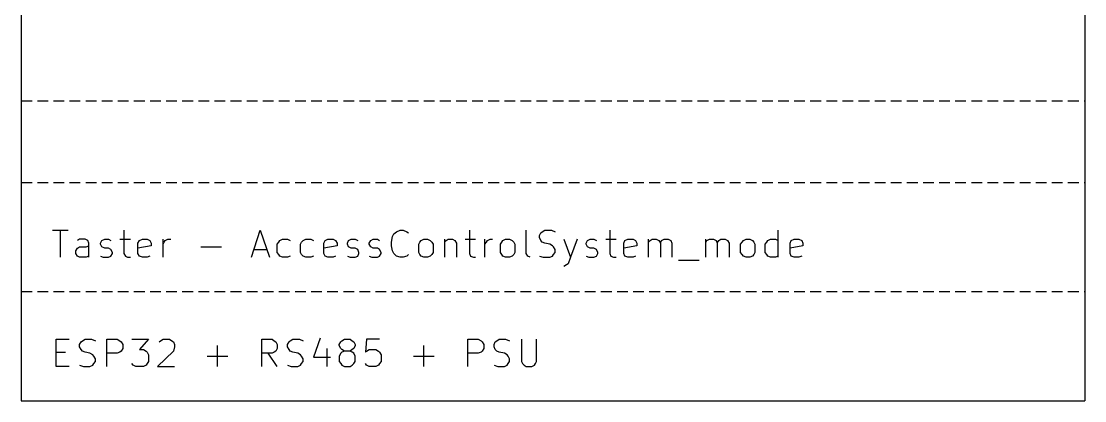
# Model space of a CAD drawing. Extents: x 10 to 287, y -200 to -10.
# Drawn here: x 127 to 176.53, y -147.32 to -129.65 of the extents above; entities that cross this region are included whole.
import ezdxf

# ---------------------------------------------------------------- set-up
doc = ezdxf.new("R2010")
doc.units = 0
doc.header["$MEASUREMENT"] = 0
doc.linetypes.add('DASHED', pattern=[0.75, 0.5, -0.25])
doc.layers.add('BLUE3', color=171, linetype='CONTINUOUS')

msp = doc.modelspace()

# ---------------------------------------------------------------- linework, layer by layer
at = {"layer": 'BLUE3', "linetype": 'CONTINUOUS'}
for p, q in [((127, -80.01), (127, -147.32)), ((176.53, -80.01), (176.53, -147.32)), ((128.448, -139.37), (129.184, -139.37)), ((128.829, -140.64), (128.829, -139.37)), ((131.775, -139.37), (131.775, -140.462)), ((137.719, -140.64), (138.125, -139.37)), ((138.125, -139.37), (138.557, -140.64)), ((144.297, -139.675), (144.348, -139.548)), ((144.348, -139.548), (144.475, -139.446)), ((144.475, -139.446), (144.653, -139.37)), ((144.653, -139.37), (144.78, -139.37)), ((144.78, -139.37), (144.958, -139.446)), ((144.958, -139.446), (145.034, -139.497)), ((147.879, -139.37), (147.879, -140.462)), ((150.52, -140.462), (150.52, -139.37)), ((151.13, -139.624), (151.206, -139.497)), ((151.13, -139.725), (151.13, -139.624)), ((151.206, -139.497), (151.257, -139.446)), ((151.257, -139.446), (151.384, -139.37)), ((151.384, -139.37), (151.689, -139.37)), ((151.689, -139.37), (151.867, -139.446)), ((154.407, -139.37), (154.407, -140.462)), ((162.255, -140.64), (162.255, -139.37)), ((129.718, -139.802), (129.616, -139.852)), ((129.616, -140.208), (129.718, -140.157)), ((129.972, -139.802), (129.718, -139.802)), ((129.718, -140.157), (130.023, -140.157)), ((130.099, -139.852), (129.972, -139.802)), ((130.023, -140.157), (130.15, -140.106)), ((130.15, -139.979), (130.099, -139.852)), ((130.15, -140.64), (130.15, -139.979)), ((130.683, -139.979), (130.759, -139.852)), ((130.683, -140.03), (130.683, -139.979)), ((130.759, -140.157), (130.683, -140.03)), ((130.759, -139.852), (130.886, -139.802)), ((130.886, -140.208), (130.759, -140.157)), ((130.886, -139.802), (131.064, -139.802)), ((131.064, -139.802), (131.166, -139.852)), ((131.597, -139.802), (132.08, -139.802)), ((132.436, -139.979), (132.512, -139.852)), ((132.436, -140.462), (132.436, -139.979)), ((133.045, -140.106), (132.436, -140.208)), ((132.512, -139.852), (132.639, -139.802)), ((132.639, -139.802), (132.867, -139.802)), ((132.867, -139.802), (132.994, -139.852)), ((132.994, -139.852), (133.045, -139.979)), ((133.045, -139.979), (133.045, -140.106)), ((133.604, -140.64), (133.604, -139.802)), ((133.604, -140.03), (133.655, -139.929)), ((133.655, -139.929), (133.706, -139.852)), ((133.706, -139.852), (133.833, -139.802)), ((133.833, -139.802), (133.96, -139.802)), ((135.357, -140.157), (136.322, -140.157)), ((138.913, -140.03), (138.989, -139.929)), ((138.913, -140.411), (138.913, -140.03)), ((138.989, -139.929), (139.04, -139.852)), ((139.04, -139.852), (139.167, -139.802)), ((139.167, -139.802), (139.395, -139.802)), ((139.395, -139.802), (139.522, -139.852)), ((140.005, -140.03), (140.056, -139.929)), ((140.005, -140.411), (140.005, -140.03)), ((140.056, -139.929), (140.132, -139.852)), ((140.132, -139.852), (140.259, -139.802)), ((140.259, -139.802), (140.487, -139.802)), ((140.487, -139.802), (140.614, -139.852)), ((141.097, -139.979), (141.148, -139.852)), ((141.097, -140.462), (141.097, -139.979)), ((141.707, -140.106), (141.097, -140.208)), ((141.148, -139.852), (141.275, -139.802)), ((141.275, -139.802), (141.529, -139.802)), ((141.529, -139.802), (141.63, -139.852)), ((141.63, -139.852), (141.707, -139.979)), ((141.707, -139.979), (141.707, -140.106)), ((142.189, -139.979), (142.24, -139.852)), ((142.189, -140.03), (142.189, -139.979)), ((142.24, -140.157), (142.189, -140.03)), ((142.24, -139.852), (142.367, -139.802)), ((142.367, -140.208), (142.24, -140.157)), ((142.367, -139.802), (142.545, -139.802)), ((142.545, -139.802), (142.672, -139.852)), ((143.205, -139.979), (143.281, -139.852)), ((143.205, -140.03), (143.205, -139.979)), ((143.281, -140.157), (143.205, -140.03)), ((143.281, -139.852), (143.383, -139.802)), ((143.383, -140.208), (143.281, -140.157)), ((143.383, -139.802), (143.586, -139.802)), ((143.586, -139.802), (143.688, -139.852)), ((144.247, -139.929), (144.297, -139.675)), ((144.247, -140.106), (144.247, -139.929)), ((144.297, -140.335), (144.247, -140.106)), ((145.517, -140.03), (145.567, -139.929)), ((145.517, -140.411), (145.517, -140.03)), ((145.567, -139.929), (145.618, -139.852)), ((145.618, -139.852), (145.745, -139.802)), ((145.745, -139.802), (145.923, -139.802)), ((145.923, -139.802), (146.05, -139.852)), ((146.05, -139.852), (146.126, -139.929)), ((146.126, -139.929), (146.177, -140.03)), ((146.177, -140.03), (146.177, -140.411)), ((146.71, -139.802), (146.71, -140.64)), ((146.71, -139.929), (146.787, -139.852)), ((146.787, -139.852), (146.888, -139.802)), ((146.888, -139.802), (147.091, -139.802)), ((147.091, -139.802), (147.193, -139.852)), ((147.193, -139.852), (147.269, -139.979)), ((147.269, -139.979), (147.269, -140.64)), ((147.676, -139.802), (148.158, -139.802)), ((148.59, -140.64), (148.59, -139.802)), ((148.59, -140.03), (148.666, -139.929)), ((148.666, -139.929), (148.717, -139.852)), ((148.717, -139.852), (148.844, -139.802)), ((148.844, -139.802), (148.946, -139.802)), ((149.327, -140.03), (149.377, -139.929)), ((149.327, -140.411), (149.327, -140.03)), ((149.377, -139.929), (149.428, -139.852)), ((149.428, -139.852), (149.555, -139.802)), ((149.555, -139.802), (149.733, -139.802)), ((149.733, -139.802), (149.86, -139.852)), ((149.86, -139.852), (149.936, -139.929)), ((149.936, -139.929), (149.987, -140.03)), ((149.987, -140.03), (149.987, -140.411)), ((151.206, -139.852), (151.13, -139.725)), ((151.257, -139.929), (151.206, -139.852)), ((151.384, -139.979), (151.257, -139.929)), ((151.613, -140.03), (151.384, -139.979)), ((151.74, -140.106), (151.613, -140.03)), ((151.79, -140.157), (151.74, -140.106)), ((151.867, -140.284), (151.79, -140.157)), ((152.273, -139.802), (152.578, -140.64)), ((152.883, -139.802), (152.578, -140.64)), ((153.314, -139.979), (153.365, -139.852)), ((153.314, -140.03), (153.314, -139.979)), ((153.365, -140.157), (153.314, -140.03)), ((153.365, -139.852), (153.492, -139.802)), ((153.492, -140.208), (153.365, -140.157)), ((153.492, -139.802), (153.67, -139.802)), ((153.67, -139.802), (153.797, -139.852)), ((154.229, -139.802), (154.711, -139.802)), ((155.067, -139.979), (155.118, -139.852)), ((155.067, -140.462), (155.067, -139.979)), ((155.677, -140.106), (155.067, -140.208)), ((155.118, -139.852), (155.245, -139.802)), ((155.245, -139.802), (155.499, -139.802)), ((155.499, -139.802), (155.6, -139.852)), ((155.6, -139.852), (155.677, -139.979)), ((155.677, -139.979), (155.677, -140.106)), ((156.21, -140.64), (156.21, -139.802)), ((156.21, -139.929), (156.286, -139.852)), ((156.286, -139.852), (156.388, -139.802)), ((156.388, -139.802), (156.566, -139.802)), ((156.566, -139.802), (156.693, -139.852)), ((156.693, -139.852), (156.769, -139.979)), ((156.769, -139.979), (156.82, -139.852)), ((156.769, -139.979), (156.769, -140.64)), ((156.82, -139.852), (156.947, -139.802)), ((156.947, -139.802), (157.124, -139.802)), ((157.124, -139.802), (157.251, -139.852)), ((157.251, -139.852), (157.302, -139.979)), ((157.302, -139.979), (157.302, -140.64)), ((158.877, -140.64), (158.877, -139.802)), ((158.877, -139.929), (158.928, -139.852)), ((158.928, -139.852), (159.055, -139.802)), ((159.055, -139.802), (159.233, -139.802)), ((159.233, -139.802), (159.36, -139.852)), ((159.36, -139.852), (159.41, -139.979)), ((159.41, -139.979), (159.487, -139.852)), ((159.41, -139.979), (159.41, -140.64)), ((159.487, -139.852), (159.588, -139.802)), ((159.588, -139.802), (159.791, -139.802)), ((159.791, -139.802), (159.893, -139.852)), ((159.893, -139.852), (159.969, -139.979)), ((159.969, -139.979), (159.969, -140.64)), ((160.503, -140.03), (160.579, -139.929)), ((160.503, -140.411), (160.503, -140.03)), ((160.579, -139.929), (160.63, -139.852)), ((160.63, -139.852), (160.757, -139.802)), ((160.757, -139.802), (160.934, -139.802)), ((160.934, -139.802), (161.061, -139.852)), ((161.061, -139.852), (161.112, -139.929)), ((161.112, -139.929), (161.163, -140.03)), ((161.163, -140.03), (161.163, -140.411)), ((161.646, -140.03), (161.722, -139.929)), ((161.646, -140.411), (161.646, -140.03)), ((161.722, -139.929), (161.773, -139.852)), ((161.773, -139.852), (161.9, -139.802)), ((161.9, -139.802), (162.128, -139.802)), ((162.128, -139.802), (162.255, -139.852)), ((162.814, -139.979), (162.865, -139.852)), ((162.814, -140.462), (162.814, -139.979)), ((163.398, -140.106), (162.814, -140.208)), ((162.865, -139.852), (162.992, -139.802)), ((162.992, -139.802), (163.22, -139.802)), ((163.22, -139.802), (163.347, -139.852)), ((163.347, -139.852), (163.398, -139.979)), ((163.398, -139.979), (163.398, -140.106)), ((129.54, -140.335), (129.616, -140.208)), ((129.54, -140.462), (129.54, -140.335)), ((129.616, -140.589), (129.54, -140.462)), ((129.718, -140.64), (129.616, -140.589)), ((130.023, -140.64), (129.718, -140.64)), ((130.15, -140.589), (130.023, -140.64)), ((130.683, -140.589), (130.81, -140.64)), ((130.81, -140.64), (131.064, -140.64)), ((131.064, -140.208), (130.886, -140.208)), ((131.166, -140.284), (131.064, -140.208)), ((131.064, -140.64), (131.166, -140.589)), ((131.242, -140.411), (131.166, -140.284)), ((131.166, -140.589), (131.242, -140.462)), ((131.242, -140.462), (131.242, -140.411)), ((131.775, -140.462), (131.851, -140.589)), ((131.851, -140.589), (131.953, -140.64)), ((131.953, -140.64), (132.08, -140.64)), ((132.512, -140.589), (132.436, -140.462)), ((132.639, -140.64), (132.512, -140.589)), ((132.867, -140.64), (132.639, -140.64)), ((132.994, -140.589), (132.867, -140.64)), ((137.82, -140.284), (138.43, -140.284)), ((138.989, -140.513), (138.913, -140.411)), ((139.04, -140.589), (138.989, -140.513)), ((139.167, -140.64), (139.04, -140.589)), ((139.395, -140.64), (139.167, -140.64)), ((139.522, -140.589), (139.395, -140.64)), ((140.056, -140.513), (140.005, -140.411)), ((140.132, -140.589), (140.056, -140.513)), ((140.259, -140.64), (140.132, -140.589)), ((140.487, -140.64), (140.259, -140.64)), ((140.614, -140.589), (140.487, -140.64)), ((141.148, -140.589), (141.097, -140.462)), ((141.275, -140.64), (141.148, -140.589)), ((141.529, -140.64), (141.275, -140.64)), ((141.63, -140.589), (141.529, -140.64)), ((142.189, -140.589), (142.316, -140.64)), ((142.316, -140.64), (142.545, -140.64)), ((142.545, -140.208), (142.367, -140.208)), ((142.672, -140.284), (142.545, -140.208)), ((142.545, -140.64), (142.672, -140.589)), ((142.723, -140.411), (142.672, -140.284)), ((142.672, -140.589), (142.723, -140.462)), ((142.723, -140.462), (142.723, -140.411)), ((143.205, -140.589), (143.332, -140.64)), ((143.332, -140.64), (143.586, -140.64)), ((143.586, -140.208), (143.383, -140.208)), ((143.688, -140.284), (143.586, -140.208)), ((143.586, -140.64), (143.688, -140.589)), ((143.764, -140.411), (143.688, -140.284)), ((143.688, -140.589), (143.764, -140.462)), ((143.764, -140.462), (143.764, -140.411)), ((144.348, -140.462), (144.297, -140.335)), ((144.475, -140.589), (144.348, -140.462)), ((144.653, -140.64), (144.475, -140.589)), ((144.78, -140.64), (144.653, -140.64)), ((144.958, -140.589), (144.78, -140.64)), ((145.034, -140.513), (144.958, -140.589)), ((145.567, -140.513), (145.517, -140.411)), ((145.618, -140.589), (145.567, -140.513)), ((145.745, -140.64), (145.618, -140.589)), ((145.923, -140.64), (145.745, -140.64)), ((146.05, -140.589), (145.923, -140.64)), ((146.126, -140.513), (146.05, -140.589)), ((146.177, -140.411), (146.126, -140.513)), ((147.879, -140.462), (147.93, -140.589)), ((147.93, -140.589), (148.057, -140.64)), ((148.057, -140.64), (148.158, -140.64)), ((149.377, -140.513), (149.327, -140.411)), ((149.428, -140.589), (149.377, -140.513)), ((149.555, -140.64), (149.428, -140.589)), ((149.733, -140.64), (149.555, -140.64)), ((149.86, -140.589), (149.733, -140.64)), ((149.936, -140.513), (149.86, -140.589)), ((149.987, -140.411), (149.936, -140.513)), ((150.597, -140.589), (150.52, -140.462)), ((150.698, -140.64), (150.597, -140.589)), ((151.13, -140.589), (151.308, -140.64)), ((151.308, -140.64), (151.613, -140.64)), ((151.613, -140.64), (151.74, -140.589)), ((151.74, -140.589), (151.79, -140.513)), ((151.79, -140.513), (151.867, -140.411)), ((151.867, -140.411), (151.867, -140.284)), ((152.578, -140.64), (152.476, -140.945)), ((153.314, -140.589), (153.441, -140.64)), ((153.441, -140.64), (153.67, -140.64)), ((153.67, -140.208), (153.492, -140.208)), ((153.797, -140.284), (153.67, -140.208)), ((153.67, -140.64), (153.797, -140.589)), ((153.848, -140.411), (153.797, -140.284)), ((153.797, -140.589), (153.848, -140.462)), ((153.848, -140.462), (153.848, -140.411)), ((154.407, -140.462), (154.457, -140.589)), ((154.457, -140.589), (154.584, -140.64)), ((154.584, -140.64), (154.711, -140.64)), ((155.118, -140.589), (155.067, -140.462)), ((155.245, -140.64), (155.118, -140.589)), ((155.499, -140.64), (155.245, -140.64)), ((155.6, -140.589), (155.499, -140.64)), ((160.579, -140.513), (160.503, -140.411)), ((160.63, -140.589), (160.579, -140.513)), ((160.757, -140.64), (160.63, -140.589)), ((160.934, -140.64), (160.757, -140.64)), ((161.061, -140.589), (160.934, -140.64)), ((161.112, -140.513), (161.061, -140.589)), ((161.163, -140.411), (161.112, -140.513)), ((161.722, -140.513), (161.646, -140.411)), ((161.773, -140.589), (161.722, -140.513)), ((161.9, -140.64), (161.773, -140.589)), ((162.128, -140.64), (161.9, -140.64)), ((162.255, -140.589), (162.128, -140.64)), ((162.865, -140.589), (162.814, -140.462)), ((162.992, -140.64), (162.865, -140.589)), ((163.22, -140.64), (162.992, -140.64)), ((163.347, -140.589), (163.22, -140.64)), ((152.4, -140.995), (152.273, -141.072)), ((152.476, -140.945), (152.4, -140.995)), ((157.607, -140.767), (158.572, -140.767)), ((128.626, -145.72), (128.626, -144.45)), ((128.626, -144.45), (129.235, -144.45)), ((129.718, -144.704), (129.794, -144.577)), ((129.794, -144.577), (129.845, -144.526)), ((129.845, -144.526), (129.972, -144.45)), ((129.972, -144.45), (130.277, -144.45)), ((130.277, -144.45), (130.454, -144.526)), ((130.988, -145.72), (130.988, -144.45)), ((130.988, -144.45), (131.47, -144.45)), ((131.47, -144.45), (131.597, -144.526)), ((131.597, -144.526), (131.648, -144.577)), ((131.648, -144.577), (131.724, -144.704)), ((132.156, -144.45), (132.918, -144.45)), ((132.918, -144.45), (132.512, -144.932)), ((133.426, -144.577), (133.477, -144.526)), ((133.477, -144.526), (133.604, -144.45)), ((133.604, -144.45), (133.909, -144.45)), ((133.909, -144.45), (134.01, -144.526)), ((134.01, -144.526), (134.087, -144.577)), ((134.087, -144.577), (134.137, -144.704)), ((138.201, -145.72), (138.201, -144.45)), ((138.201, -144.45), (138.684, -144.45)), ((138.684, -144.45), (138.786, -144.526)), ((138.786, -144.526), (138.862, -144.577)), ((138.862, -144.577), (138.913, -144.704)), ((139.395, -144.704), (139.471, -144.577)), ((139.471, -144.577), (139.522, -144.526)), ((139.522, -144.526), (139.649, -144.45)), ((139.649, -144.45), (139.954, -144.45)), ((139.954, -144.45), (140.132, -144.526)), ((140.919, -144.399), (140.614, -145.288)), ((141.808, -144.704), (141.884, -144.577)), ((141.884, -144.577), (141.935, -144.526)), ((141.935, -144.526), (142.062, -144.45)), ((142.062, -144.45), (142.316, -144.45)), ((142.316, -144.45), (142.418, -144.526)), ((142.418, -144.526), (142.494, -144.577)), ((142.494, -144.577), (142.545, -144.704)), ((143.078, -144.45), (143.027, -145.059)), ((143.688, -144.45), (143.078, -144.45)), ((147.803, -145.72), (147.803, -144.45)), ((147.803, -144.45), (148.285, -144.45)), ((148.285, -144.45), (148.412, -144.526)), ((148.412, -144.526), (148.463, -144.577)), ((148.463, -144.577), (148.539, -144.704)), ((149.022, -144.704), (149.073, -144.577)), ((149.073, -144.577), (149.149, -144.526)), ((149.149, -144.526), (149.25, -144.45)), ((149.25, -144.45), (149.555, -144.45)), ((149.555, -144.45), (149.733, -144.526)), ((150.292, -144.45), (150.292, -145.491)), ((151.003, -145.491), (151.003, -144.45)), ((128.626, -145.059), (129.057, -145.059)), ((129.718, -144.805), (129.718, -144.704)), ((129.794, -144.932), (129.718, -144.805)), ((129.845, -145.009), (129.794, -144.932)), ((129.972, -145.059), (129.845, -145.009)), ((130.2, -145.11), (129.972, -145.059)), ((130.327, -145.186), (130.2, -145.11)), ((131.47, -145.11), (130.988, -145.11)), ((131.597, -145.059), (131.47, -145.11)), ((131.648, -145.009), (131.597, -145.059)), ((131.724, -144.882), (131.648, -145.009)), ((131.724, -144.704), (131.724, -144.882)), ((132.512, -144.932), (132.69, -144.932)), ((132.69, -144.932), (132.817, -145.009)), ((132.817, -145.009), (132.867, -145.059)), ((132.867, -145.059), (132.918, -145.186)), ((134.087, -145.009), (133.35, -145.72)), ((134.137, -144.805), (134.087, -145.009)), ((134.137, -144.704), (134.137, -144.805)), ((136.144, -145.72), (136.144, -144.755)), ((138.684, -145.11), (138.201, -145.11)), ((138.913, -145.72), (138.506, -145.11)), ((138.786, -145.059), (138.684, -145.11)), ((138.862, -145.009), (138.786, -145.059)), ((138.913, -144.882), (138.862, -145.009)), ((138.913, -144.704), (138.913, -144.882)), ((139.395, -144.805), (139.395, -144.704)), ((139.471, -144.932), (139.395, -144.805)), ((139.522, -145.009), (139.471, -144.932)), ((139.649, -145.059), (139.522, -145.009)), ((139.878, -145.11), (139.649, -145.059)), ((140.005, -145.186), (139.878, -145.11)), ((141.224, -144.882), (141.224, -145.72)), ((141.808, -144.755), (141.808, -144.704)), ((141.884, -144.882), (141.808, -144.755)), ((141.884, -145.11), (141.808, -145.237)), ((141.935, -144.932), (141.884, -144.882)), ((141.935, -145.059), (141.884, -145.11)), ((142.062, -145.009), (141.935, -144.932)), ((142.062, -145.009), (141.935, -145.059)), ((142.316, -145.009), (142.062, -145.009)), ((142.418, -144.932), (142.316, -145.009)), ((142.418, -145.059), (142.316, -145.009)), ((142.494, -144.882), (142.418, -144.932)), ((142.494, -145.11), (142.418, -145.059)), ((142.545, -144.755), (142.494, -144.882)), ((142.545, -145.237), (142.494, -145.11)), ((142.545, -144.704), (142.545, -144.755)), ((143.027, -145.059), (143.078, -145.009)), ((143.078, -145.009), (143.205, -144.932)), ((143.205, -144.932), (143.51, -144.932)), ((143.51, -144.932), (143.637, -145.009)), ((143.637, -145.009), (143.688, -145.059)), ((143.688, -145.059), (143.764, -145.186)), ((145.745, -145.72), (145.745, -144.755)), ((148.285, -145.11), (147.803, -145.11)), ((148.412, -145.059), (148.285, -145.11)), ((148.463, -145.009), (148.412, -145.059)), ((148.539, -144.882), (148.463, -145.009)), ((148.539, -144.704), (148.539, -144.882)), ((149.022, -144.805), (149.022, -144.704)), ((149.073, -144.932), (149.022, -144.805)), ((149.149, -145.009), (149.073, -144.932)), ((149.25, -145.059), (149.149, -145.009)), ((149.504, -145.11), (149.25, -145.059)), ((149.631, -145.186), (149.504, -145.11)), ((130.378, -145.237), (130.327, -145.186)), ((130.327, -145.669), (130.378, -145.593)), ((130.454, -145.364), (130.378, -145.237)), ((130.378, -145.593), (130.454, -145.491)), ((130.454, -145.491), (130.454, -145.364)), ((132.207, -145.669), (132.156, -145.593)), ((132.867, -145.593), (132.817, -145.669)), ((132.918, -145.491), (132.867, -145.593)), ((132.918, -145.186), (132.918, -145.491)), ((135.661, -145.237), (136.627, -145.237)), ((140.056, -145.237), (140.005, -145.186)), ((140.005, -145.669), (140.056, -145.593)), ((140.132, -145.364), (140.056, -145.237)), ((140.056, -145.593), (140.132, -145.491)), ((140.132, -145.491), (140.132, -145.364)), ((140.614, -145.288), (141.402, -145.288)), ((141.808, -145.237), (141.808, -145.491)), ((141.808, -145.491), (141.884, -145.593)), ((141.884, -145.593), (141.935, -145.669)), ((142.418, -145.669), (142.494, -145.593)), ((142.494, -145.593), (142.545, -145.491)), ((142.545, -145.491), (142.545, -145.237)), ((143.078, -145.669), (143.027, -145.593)), ((143.688, -145.593), (143.637, -145.669)), ((143.764, -145.491), (143.688, -145.593)), ((143.764, -145.186), (143.764, -145.491)), ((145.263, -145.237), (146.228, -145.237)), ((149.682, -145.237), (149.631, -145.186)), ((149.631, -145.669), (149.682, -145.593)), ((149.733, -145.364), (149.682, -145.237)), ((149.682, -145.593), (149.733, -145.491)), ((149.733, -145.491), (149.733, -145.364)), ((150.292, -145.491), (150.343, -145.593)), ((150.343, -145.593), (150.419, -145.669)), ((150.901, -145.669), (150.952, -145.593)), ((150.952, -145.593), (151.003, -145.491)), ((129.235, -145.72), (128.626, -145.72)), ((129.718, -145.669), (129.896, -145.72)), ((129.896, -145.72), (130.2, -145.72)), ((130.2, -145.72), (130.327, -145.669)), ((132.334, -145.72), (132.207, -145.669)), ((132.69, -145.72), (132.334, -145.72)), ((132.817, -145.669), (132.69, -145.72)), ((133.35, -145.72), (134.137, -145.72)), ((139.395, -145.669), (139.573, -145.72)), ((139.573, -145.72), (139.878, -145.72)), ((139.878, -145.72), (140.005, -145.669)), ((141.935, -145.669), (142.062, -145.72)), ((142.062, -145.72), (142.316, -145.72)), ((142.316, -145.72), (142.418, -145.669)), ((143.205, -145.72), (143.078, -145.669)), ((143.51, -145.72), (143.205, -145.72)), ((143.637, -145.669), (143.51, -145.72)), ((149.022, -145.669), (149.2, -145.72)), ((149.2, -145.72), (149.504, -145.72)), ((149.504, -145.72), (149.631, -145.669)), ((150.419, -145.669), (150.52, -145.72)), ((150.52, -145.72), (150.774, -145.72)), ((150.774, -145.72), (150.901, -145.669)), ((127, -147.32), (176.53, -147.32))]:
    msp.add_line(p, q, dxfattribs=at)
at = {"layer": 'BLUE3', "linetype": 'DASHED'}
for p, q in [((127, -133.35), (176.53, -133.35)), ((127, -137.16), (176.53, -137.16)), ((127, -142.24), (176.53, -142.24))]:
    msp.add_line(p, q, dxfattribs=at)

doc.saveas('drawing.dxf')
